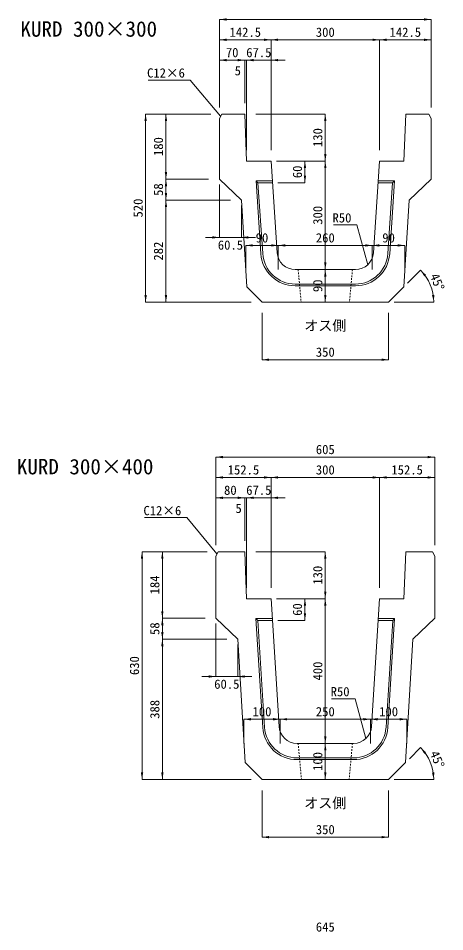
# Model space of a CAD drawing. Units: millimetres at full size, sheet at 1:20; some dimension numbers follow another scale. Extents: x 427 to 11009, y -9956 to -359.
# Drawn here: x 6426 to 7605, y -4885 to -2359 of the extents above; entities that cross this region are included whole.
import ezdxf
from ezdxf.enums import TextEntityAlignment as Align

# ---------------------------------------------------------------- set-up
doc = ezdxf.new("R2010")
doc.units = ezdxf.units.MM
doc.header["$LTSCALE"] = 20
doc.linetypes.add('USER1', pattern=[0.405, 0.225, -0.18])
doc.layers.add('0_2', color=7, linetype='Continuous')
doc.layers.add('寸法線', color=7, linetype='Continuous', lineweight=9)
doc.layers.add('本体', color=2, linetype='Continuous', lineweight=13)
doc.styles.add('ＭＳ ゴシック', font='')
doc.styles.get('ＭＳ ゴシック').set_extended_font_data('MS Gothic')

# ---------------------------------------------------------------- blocks, each defined once
blk = doc.blocks.new('filled_arrow')
at = {"color": 0, "linetype": 'Continuous', "lineweight": -2}
blk.add_solid([(7.5, 1.25), (0, 0), (7.5, -1.25)], dxfattribs=at)

msp = doc.modelspace()

# ---------------------------------------------------------------- linework, layer by layer
at = {"layer": '寸法線'}
for p, q in [((6982.66, -2362.38), (7567.66, -2362.38)), ((6982.66, -2605.86), (6982.66, -2362.38)), ((7567.66, -2605.86), (7567.66, -2362.38)), ((6982.66, -2418.63), (7125.16, -2418.63)), ((6982.66, -2605.86), (6982.66, -2418.63)), ((7125.16, -2723.86), (7125.16, -2418.63)), ((7125.16, -2418.63), (7425.16, -2418.63)), ((7125.16, -2723.86), (7125.16, -2418.63)), ((7425.16, -2723.86), (7425.16, -2418.63)), ((7425.16, -2418.63), (7567.66, -2418.63)), ((7425.16, -2723.86), (7425.16, -2418.63)), ((7567.66, -2605.86), (7567.66, -2418.63)), ((6982.66, -2474.88), (7052.66, -2474.88)), ((6982.66, -2605.86), (6982.66, -2474.88)), ((7013.66, -2474.88), (7096.66, -2474.88)), ((7038.16, -2474.88), (7164.16, -2474.88)), ((7052.66, -2593.86), (7052.66, -2474.88)), ((7052.66, -2593.86), (7052.66, -2474.88)), ((7057.66, -2723.86), (7057.66, -2474.88)), ((7057.66, -2723.86), (7057.66, -2474.88)), ((7125.16, -2723.86), (7125.16, -2474.88)), ((6778.43, -2623.86), (6778.43, -3143.86)), ((6958.66, -2623.86), (6778.43, -2623.86)), ((6834.68, -2623.86), (6834.68, -2803.86)), ((6958.66, -2623.86), (6834.68, -2623.86)), ((7082.66, -2623.86), (7275.16, -2623.86)), ((7275.16, -2623.86), (7275.16, -2753.86)), ((7140.16, -2753.86), (7218.91, -2753.86)), ((7155.16, -2753.86), (7275.16, -2753.86)), ((7155.16, -2753.86), (7275.16, -2753.86)), ((7218.91, -2753.86), (7218.91, -2813.86)), ((7275.16, -2753.86), (7275.16, -3053.86)), ((6952.66, -2803.86), (6834.68, -2803.86)), ((6834.68, -2803.86), (6834.68, -2861.86)), ((6952.66, -2803.86), (6834.68, -2803.86)), ((6982.66, -2818.86), (6982.66, -2965.07)), ((7144.16, -2813.86), (7218.91, -2813.86)), ((7013.16, -2861.86), (6834.68, -2861.86)), ((6834.68, -2861.86), (6834.68, -3143.86)), ((7013.16, -2861.86), (6834.68, -2861.86)), ((7043.16, -2876.86), (7043.16, -2965.07)), ((6943.66, -2965.07), (7082.16, -2965.07)), ((7055.16, -2987.14), (7145.16, -2987.14)), ((7055.16, -3053.86), (7055.16, -2987.14)), ((7145.16, -3053.86), (7145.16, -2987.14)), ((7145.16, -2987.14), (7405.16, -2987.14)), ((7145.16, -3053.86), (7145.16, -2987.14)), ((7405.16, -3053.86), (7405.16, -2987.14)), ((7405.16, -2987.14), (7495.16, -2987.14)), ((7405.16, -3053.86), (7405.16, -2987.14)), ((7495.16, -3053.86), (7495.16, -2987.14)), ((7221.94, -3053.86), (7275.16, -3053.86)), ((7221.94, -3053.86), (7275.16, -3053.86)), ((7275.16, -3053.86), (7275.16, -3143.86)), ((7502.77, -3091.25), (7538.41, -3055.61)), ((7070.16, -3143.86), (6778.43, -3143.86)), ((7070.16, -3143.86), (6834.68, -3143.86)), ((7130.16, -3143.86), (7275.16, -3143.86)), ((7465.16, -3143.86), (7574.97, -3143.86)), ((7100.16, -3173.86), (7100.16, -3303.12)), ((7450.16, -3173.86), (7450.16, -3303.12)), ((7100.16, -3303.12), (7450.16, -3303.12)), ((6972.66, -3572.38), (7577.66, -3572.38)), ((6972.66, -3815.86), (6972.66, -3572.38)), ((7577.66, -3815.86), (7577.66, -3572.38)), ((6972.66, -3628.63), (7125.16, -3628.63)), ((6972.66, -3815.86), (6972.66, -3628.63)), ((7125.16, -3933.86), (7125.16, -3628.63)), ((7125.16, -3628.63), (7425.16, -3628.63)), ((7125.16, -3933.86), (7125.16, -3628.63)), ((7425.16, -3933.86), (7425.16, -3628.63)), ((7425.16, -3628.63), (7577.66, -3628.63)), ((7425.16, -3933.86), (7425.16, -3628.63)), ((7577.66, -3815.86), (7577.66, -3628.63)), ((6972.66, -3684.88), (7052.66, -3684.88)), ((6972.66, -3815.86), (6972.66, -3684.88)), ((7013.66, -3684.88), (7096.66, -3684.88)), ((7038.16, -3684.88), (7164.16, -3684.88)), ((7052.66, -3803.86), (7052.66, -3684.88)), ((7052.66, -3803.86), (7052.66, -3684.88)), ((7057.66, -3933.86), (7057.66, -3684.88)), ((7057.66, -3933.86), (7057.66, -3684.88)), ((7125.16, -3933.86), (7125.16, -3684.88)), ((6768.43, -3833.86), (6768.43, -4463.86)), ((6948.66, -3833.86), (6768.43, -3833.86)), ((6824.68, -3833.86), (6824.68, -4017.86)), ((6948.66, -3833.86), (6824.68, -3833.86)), ((7082.66, -3833.86), (7275.16, -3833.86)), ((7275.16, -3833.86), (7275.16, -3963.86)), ((7140.16, -3963.86), (7218.91, -3963.86)), ((7155.16, -3963.86), (7275.16, -3963.86)), ((7155.16, -3963.86), (7275.16, -3963.86)), ((7218.91, -3963.86), (7218.91, -4023.86)), ((7275.16, -3963.86), (7275.16, -4363.86)), ((6942.66, -4017.86), (6824.68, -4017.86)), ((6824.68, -4017.86), (6824.68, -4075.86)), ((6942.66, -4017.86), (6824.68, -4017.86)), ((6972.66, -4032.86), (6972.66, -4179.07)), ((7143.91, -4023.86), (7218.91, -4023.86)), ((7003.16, -4075.86), (6824.68, -4075.86)), ((6824.68, -4075.86), (6824.68, -4463.86)), ((7003.16, -4075.86), (6824.68, -4075.86)), ((7033.16, -4090.86), (7033.16, -4179.07)), ((6933.66, -4179.07), (7072.16, -4179.07)), ((7050.16, -4297.14), (7150.16, -4297.14)), ((7050.16, -4363.86), (7050.16, -4297.14)), ((7150.16, -4363.86), (7150.16, -4297.14)), ((7150.16, -4297.14), (7400.16, -4297.14)), ((7150.16, -4363.86), (7150.16, -4297.14)), ((7400.16, -4363.86), (7400.16, -4297.14)), ((7400.16, -4297.14), (7500.16, -4297.14)), ((7400.16, -4363.86), (7400.16, -4297.14)), ((7500.16, -4363.86), (7500.16, -4297.14)), ((7227.14, -4363.86), (7275.16, -4363.86)), ((7227.14, -4363.86), (7275.16, -4363.86)), ((7275.16, -4363.86), (7275.16, -4463.86)), ((7507.63, -4406.39), (7538.41, -4375.61)), ((7070.16, -4463.86), (6768.43, -4463.86)), ((7070.16, -4463.86), (6824.68, -4463.86)), ((7130.16, -4463.86), (7275.16, -4463.86)), ((7465.16, -4463.86), (7574.97, -4463.86)), ((7100.16, -4493.86), (7100.16, -4623.12)), ((7450.16, -4493.86), (7450.16, -4623.12)), ((7100.16, -4623.12), (7450.16, -4623.12))]:
    msp.add_line(p, q, dxfattribs=at)
for points in [[(6985.66, -2629.86), (6902.01, -2529.81), (6785.04, -2529.81)], [(7392.54, -3040.37), (7362.4, -2930.5), (7297.79, -2930.5)], [(6975.66, -3839.86), (6892.01, -3739.81), (6775.04, -3739.81)], [(7387.43, -4350.3), (7357.28, -4240.43), (7292.67, -4240.43)]]:
    msp.add_lwpolyline(points, dxfattribs=at)
for centre in [(7450.16, -3143.86), (7450.16, -4463.86)]:
    msp.add_arc(centre, 124.8, 0, 45, dxfattribs=at)
at = {"layer": '本体'}
for p, q in [((6982.66, -2635.86), (6988.66, -2623.86)), ((6988.66, -2623.86), (7052.66, -2623.86)), ((7052.66, -2623.86), (7057.66, -2753.86)), ((7497.66, -2623.86), (7492.66, -2753.86)), ((7497.66, -2623.86), (7561.66, -2623.86)), ((7567.66, -2635.86), (7561.66, -2623.86)), ((6982.66, -2635.86), (6982.66, -2803.86)), ((7567.66, -2635.86), (7567.66, -2803.86)), ((7057.66, -2753.86), (7125.16, -2753.86)), ((7125.16, -2753.86), (7142.05, -3007.19)), ((7425.16, -2753.86), (7408.27, -3007.19)), ((7425.16, -2753.86), (7492.66, -2753.86)), ((6982.66, -2803.86), (7043.16, -2861.86)), ((7567.66, -2803.86), (7507.16, -2861.86)), ((7043.16, -2861.86), (7058.16, -3101.86)), ((7507.16, -2861.86), (7492.16, -3101.86)), ((7191.94, -3053.86), (7358.39, -3053.86)), ((7100.16, -3143.86), (7058.16, -3101.86)), ((7450.16, -3143.86), (7492.16, -3101.86)), ((7100.16, -3143.86), (7450.16, -3143.86)), ((6972.66, -3845.86), (6978.66, -3833.86)), ((6978.66, -3833.86), (7052.66, -3833.86)), ((7052.66, -3833.86), (7057.66, -3963.86)), ((7497.66, -3833.86), (7492.66, -3963.86)), ((7497.66, -3833.86), (7571.66, -3833.86)), ((7577.66, -3845.86), (7571.66, -3833.86)), ((6972.66, -3845.86), (6972.66, -4017.86)), ((7577.66, -3845.86), (7577.66, -4017.86)), ((7057.66, -3963.86), (7125.16, -3963.86)), ((7125.16, -3963.86), (7147.23, -4316.98)), ((7425.16, -3963.86), (7403.09, -4316.98)), ((7425.16, -3963.86), (7492.66, -3963.86)), ((6972.66, -4017.86), (7033.16, -4075.86)), ((7577.66, -4017.86), (7517.16, -4075.86)), ((7033.16, -4075.86), (7053.3, -4417)), ((7517.16, -4075.86), (7497.03, -4417)), ((7197.14, -4363.86), (7353.19, -4363.86)), ((7100.16, -4463.86), (7053.3, -4417)), ((7450.16, -4463.86), (7497.03, -4417)), ((7100.16, -4463.86), (7450.16, -4463.86))]:
    msp.add_line(p, q, dxfattribs=at)
at = {"layer": '本体', "color": 4, "lineweight": 5}
for p, q in [((7083.73, -2808.86), (7097.15, -3010.18)), ((7128.83, -2808.86), (7083.73, -2808.86)), ((7083.73, -2808.86), (7089.07, -2813.86)), ((7089.07, -2813.86), (7102.14, -3009.85)), ((7129.16, -2813.86), (7089.07, -2813.86)), ((7421.16, -2813.86), (7461.25, -2813.86)), ((7421.5, -2808.86), (7466.6, -2808.86)), ((7461.25, -2813.86), (7448.19, -3009.85)), ((7466.6, -2808.86), (7453.17, -3010.18)), ((7466.6, -2808.86), (7461.25, -2813.86)), ((7191.94, -3093.86), (7358.39, -3093.86)), ((7191.94, -3098.86), (7358.39, -3098.86)), ((7083.51, -4018.86), (7102.32, -4319.79)), ((7128.6, -4018.86), (7083.51, -4018.86)), ((7083.51, -4018.86), (7088.83, -4023.86)), ((7088.83, -4023.86), (7107.31, -4319.47)), ((7128.91, -4023.86), (7088.83, -4023.86)), ((7461.49, -4023.86), (7421.41, -4023.86)), ((7466.81, -4018.86), (7421.73, -4018.86)), ((7461.49, -4023.86), (7443.01, -4319.47)), ((7466.81, -4018.86), (7448.01, -4319.79)), ((7466.81, -4018.86), (7461.49, -4023.86)), ((7197.14, -4403.86), (7353.19, -4403.86)), ((7197.14, -4408.86), (7353.19, -4408.86))]:
    msp.add_line(p, q, dxfattribs=at)
at = {"layer": '本体', "linetype": 'USER1', "lineweight": 9}
for p, q in [((7200.16, -3053.86), (7208.34, -3143.86)), ((7350.16, -3053.86), (7341.98, -3143.86)), ((7200.16, -4363.86), (7209.25, -4463.86)), ((7350.16, -4363.86), (7341.07, -4463.86))]:
    msp.add_line(p, q, dxfattribs=at)
at = {"layer": '本体', "color": 4, "lineweight": 5}
for centre, radius, start, end in [((7191.94, -3003.86), 95, 183.81407, 270), ((7191.94, -3003.86), 90, 183.81407, 270), ((7358.39, -3003.86), 90, 270, 356.18593), ((7358.39, -3003.86), 95, 270, 356.18593), ((7197.14, -4313.86), 95, 183.57633, 270), ((7197.14, -4313.86), 90, 183.57633, 270), ((7353.19, -4313.86), 90, 270, 356.42367), ((7353.19, -4313.86), 95, 270, 356.42367)]:
    msp.add_arc(centre, radius, start, end, dxfattribs=at)
at = {"layer": '本体'}
for centre, start, end in [((7191.94, -3003.86), 183.81407, 270), ((7358.39, -3003.86), 270, 356.18593), ((7197.14, -4313.86), 183.57633, 270), ((7353.19, -4313.86), 270, 356.42367)]:
    msp.add_arc(centre, 50, start, end, dxfattribs=at)

# ---------------------------------------------------------------- block references
at = {"layer": '寸法線', "xscale": 2.6, "yscale": 2.6}
for p in [(6982.66, -2362.38), (6982.66, -2418.63), (7125.16, -2418.63), (7425.16, -2418.63), (6982.66, -2474.88), (7057.66, -2474.88), (7125.16, -2474.88), (7043.16, -2965.07), (7055.16, -2987.14), (7145.16, -2987.14), (7405.16, -2987.14), (7100.16, -3303.12), (6972.66, -3572.38), (6972.66, -3628.63), (7125.16, -3628.63), (7425.16, -3628.63), (6972.66, -3684.88), (7057.66, -3684.88), (7125.16, -3684.88), (7033.16, -4179.07), (7050.16, -4297.14), (7150.16, -4297.14), (7400.16, -4297.14), (7100.16, -4623.12)]:
    msp.add_blockref('filled_arrow', p, dxfattribs=at)
at = {"layer": '寸法線'}
for p, xscale, yscale, rotation in [((7567.66, -2362.38), 2.6, 2.6, 180), ((7125.16, -2418.63), 2.6, 2.6, 180), ((7425.16, -2418.63), 2.6, 2.6, 180), ((7567.66, -2418.63), 2.6, 2.6, 180), ((7052.66, -2474.88), 2.6, 2.6, 180), ((7052.66, -2474.88), 2.6, 2.6, 180), ((6778.43, -2623.86), 2.6, 2.6, 270), ((6834.68, -2623.86), 2.6, 2.6, 270), ((7275.16, -2623.86), 2.6, 2.6, 270), ((6985.66, -2629.86), 0.173, 0.173, 129.9), ((7275.16, -2753.86), 2.6, 2.6, 90), ((7218.91, -2753.86), 2.6, 2.6, 270), ((7275.16, -2753.86), 2.6, 2.6, 270), ((6834.68, -2803.86), 2.6, 2.6, 90), ((7218.91, -2813.86), 2.6, 2.6, 90), ((6834.68, -2803.86), 2.6, 2.6, 270), ((6834.68, -2861.86), 2.6, 2.6, 90), ((6834.68, -2861.86), 2.6, 2.6, 270), ((6982.66, -2965.07), 2.6, 2.6, 180), ((7145.16, -2987.14), 2.6, 2.6, 180), ((7405.16, -2987.14), 2.6, 2.6, 180), ((7495.16, -2987.14), 2.6, 2.6, 180), ((7275.16, -3053.86), 2.6, 2.6, 90), ((7275.16, -3053.86), 2.6, 2.6, 270), ((7392.54, -3040.37), 0.173, 0.173, 105.3), ((7538.41, -3055.61), 2.6, 2.6, 310.5), ((6778.43, -3143.86), 2.6, 2.6, 90), ((6834.68, -3143.86), 2.6, 2.6, 90), ((7275.16, -3143.86), 2.6, 2.6, 90), ((7574.97, -3143.86), 2.6, 2.6, 94.5), ((7450.16, -3303.12), 2.6, 2.6, 180), ((7577.66, -3572.38), 2.6, 2.6, 180), ((7125.16, -3628.63), 2.6, 2.6, 180), ((7425.16, -3628.63), 2.6, 2.6, 180), ((7577.66, -3628.63), 2.6, 2.6, 180), ((7052.66, -3684.88), 2.6, 2.6, 180), ((7052.66, -3684.88), 2.6, 2.6, 180), ((6768.43, -3833.86), 2.6, 2.6, 270), ((6824.68, -3833.86), 2.6, 2.6, 270), ((6975.66, -3839.86), 0.173, 0.173, 129.9), ((7275.16, -3833.86), 2.6, 2.6, 270), ((7218.91, -3963.86), 2.6, 2.6, 270), ((7275.16, -3963.86), 2.6, 2.6, 90), ((7275.16, -3963.86), 2.6, 2.6, 270), ((6824.68, -4017.86), 2.6, 2.6, 90), ((7218.91, -4023.86), 2.6, 2.6, 90), ((6824.68, -4017.86), 2.6, 2.6, 270), ((6824.68, -4075.86), 2.6, 2.6, 90), ((6824.68, -4075.86), 2.6, 2.6, 270), ((6972.66, -4179.07), 2.6, 2.6, 180), ((7150.16, -4297.14), 2.6, 2.6, 180), ((7400.16, -4297.14), 2.6, 2.6, 180), ((7500.16, -4297.14), 2.6, 2.6, 180), ((7275.16, -4363.86), 2.6, 2.6, 90), ((7275.16, -4363.86), 2.6, 2.6, 270), ((7387.43, -4350.3), 0.173, 0.173, 105.3), ((7538.41, -4375.61), 2.6, 2.6, 310.5), ((6768.43, -4463.86), 2.6, 2.6, 90), ((6824.68, -4463.86), 2.6, 2.6, 90), ((7275.16, -4463.86), 2.6, 2.6, 90), ((7574.97, -4463.86), 2.6, 2.6, 94.5), ((7450.16, -4623.12), 2.6, 2.6, 180)]:
    msp.add_blockref('filled_arrow', p, dxfattribs=dict(at, xscale=xscale, yscale=yscale, rotation=rotation))

# ---------------------------------------------------------------- texts
at = {"layer": '0_2', "style": 'ＭＳ ゴシック'}
for s, height, p in [('KURD 300×300', 42.72, (6621.15, -2388.72)), ('オス側', 28.48, (7275.16, -3208.65)), ('KURD 300×400', 42.72, (6611.15, -3598.72)), ('オス側', 28.48, (7275.16, -4528.65))]:
    msp.add_text(s, height=height, dxfattribs=at).set_placement(p, align=Align.MIDDLE_CENTER)
at = {"layer": '寸法線', "style": 'ＭＳ ゴシック'}
for s, p in [('142.5', (7053.91, -2397.63)), ('300', (7275.16, -2397.63)), ('142.5', (7496.41, -2397.63)), ('70', (7017.66, -2453.88)), ('67.5', (7091.41, -2453.88)), ('5', (7033.27, -2504.12)), ('90', (7100.16, -2966.14)), ('260', (7275.16, -2966.14)), ('90', (7450.16, -2966.14)), ('60.5', (7012.91, -2986.07)), ('350', (7275.16, -3282.12)), ('605', (7275.16, -3551.38)), ('152.5', (7048.91, -3607.63)), ('300', (7275.16, -3607.63)), ('152.5', (7501.41, -3607.63)), ('80', (7012.66, -3663.88)), ('67.5', (7091.41, -3663.88)), ('5', (7035.53, -3714.12)), ('60.5', (7002.91, -4200.07)), ('100', (7100.16, -4276.14)), ('250', (7275.16, -4276.14)), ('100', (7450.16, -4276.14)), ('350', (7275.16, -4602.12)), ('645', (7275.16, -4871.38))]:
    msp.add_text(s, height=25.63, dxfattribs=at).set_placement(p, align=Align.MIDDLE_CENTER)
for s, p in [('C12×6', (6887.01, -2497.41)), ('R50', (7347.4, -2898.1)), ('C12×6', (6877.01, -3707.41)), ('R50', (7342.28, -4208.03))]:
    msp.add_text(s, height=25.63, dxfattribs=at).set_placement(p, align=Align.TOP_RIGHT)
for s, rotation, p in [('130', 90, (7254.16, -2688.86)), ('180', 90, (6813.68, -2713.86)), ('60', 90, (7197.91, -2783.86)), ('58', 90, (6813.68, -2832.86)), ('520', 90, (6757.43, -2883.86)), ('300', 90, (7254.16, -2903.86)), ('282', 90, (6813.68, -3002.86)), ('45°', 292.5, (7584.87, -3088.06)), ('90', 90, (7254.16, -3098.86)), ('130', 90, (7254.16, -3898.86)), ('184', 90, (6803.68, -3925.86)), ('60', 90, (7197.91, -3993.86)), ('58', 90, (6803.68, -4046.86)), ('630', 90, (6747.43, -4148.86)), ('400', 90, (7254.16, -4163.86)), ('388', 90, (6803.68, -4269.86)), ('100', 90, (7254.16, -4413.86)), ('45°', 292.5, (7584.87, -4408.06))]:
    msp.add_text(s, height=25.63, rotation=rotation, dxfattribs=at).set_placement(p, align=Align.MIDDLE_CENTER)

doc.saveas('drawing.dxf')
